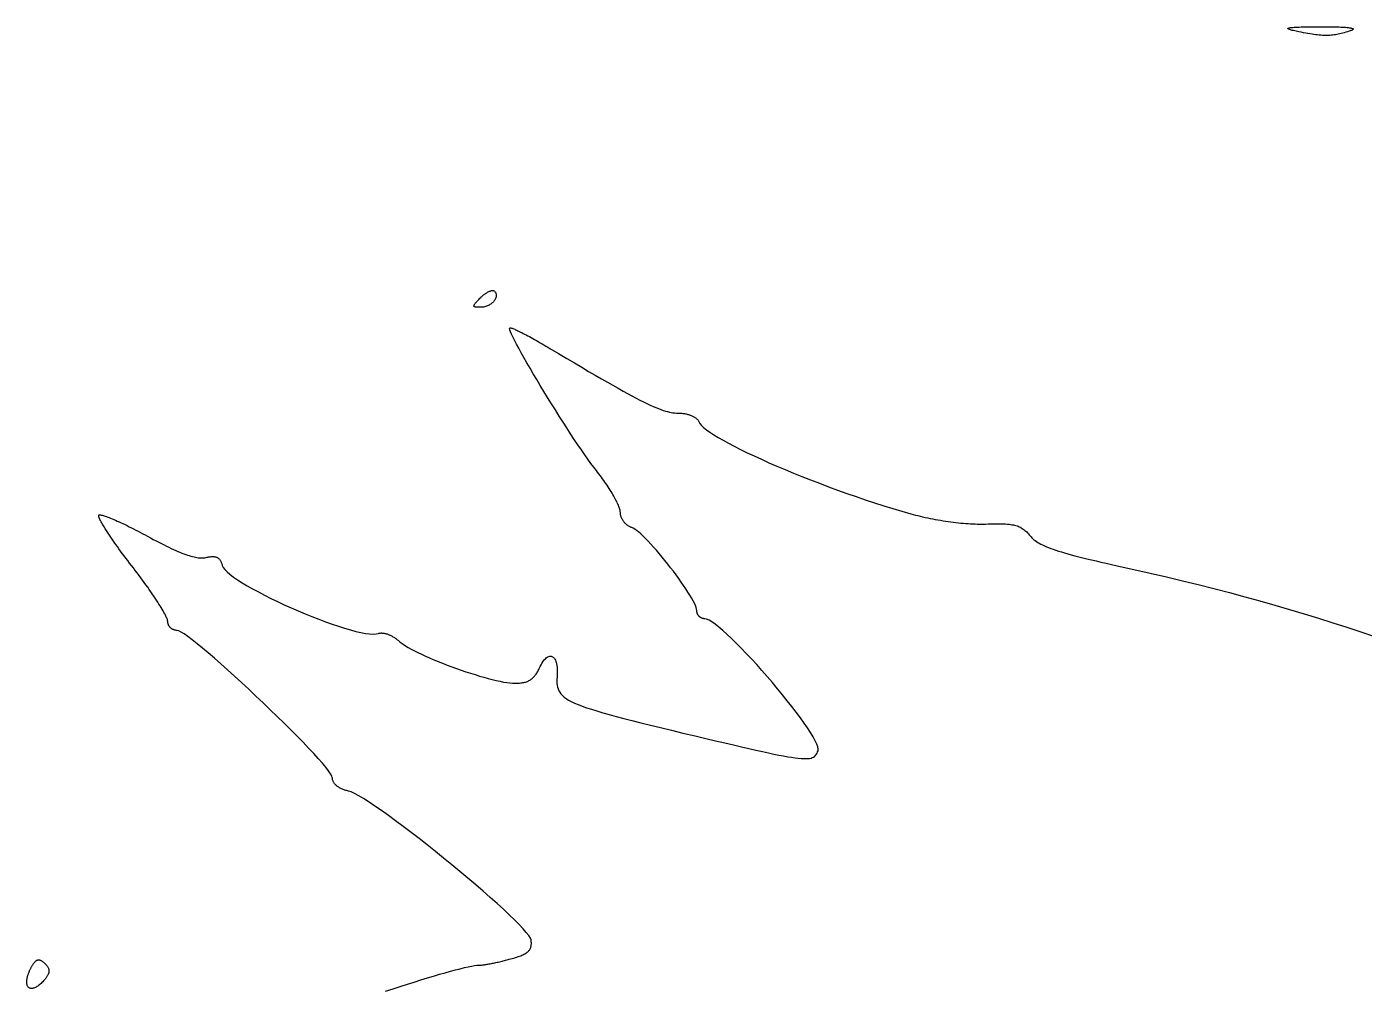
# Model space of a CAD drawing. Extents: x 61.4 to 117, y 125.4 to 225.4.
# Drawn here: x 73.2 to 89.87, y 213.35 to 225.37 of the extents above; entities that cross this region are included whole.
import ezdxf

# ---------------------------------------------------------------- set-up
doc = ezdxf.new("R2010")
doc.units = 0
doc.layers.add('LAYER_1', color=7, linetype='CONTINUOUS')

msp = doc.modelspace()

# ---------------------------------------------------------------- linework, layer by layer
at = {"layer": 'LAYER_1', "color": 7}
for points in [[(89.019, 225.314), (89.001, 225.317), (88.984, 225.321), (88.969, 225.325), (88.956, 225.328), (88.945, 225.331), (88.935, 225.335), (88.927, 225.338), (88.921, 225.34), (88.917, 225.343), (88.914, 225.345), (88.913, 225.348), (88.914, 225.35), (88.917, 225.352), (88.922, 225.354), (88.929, 225.356), (88.938, 225.357), (88.948, 225.359), (88.961, 225.36), (88.976, 225.362), (88.992, 225.363), (89.011, 225.364), (89.032, 225.365), (89.054, 225.366), (89.079, 225.367), (89.106, 225.367), (89.135, 225.368), (89.166, 225.369), (89.199, 225.369), (89.235, 225.369), (89.272, 225.37), (89.312, 225.37)], [(89.312, 225.37), (89.348, 225.37), (89.382, 225.37), (89.414, 225.37), (89.445, 225.37), (89.474, 225.369), (89.501, 225.369), (89.527, 225.368), (89.552, 225.367), (89.574, 225.366), (89.595, 225.365), (89.615, 225.364), (89.633, 225.363), (89.649, 225.361), (89.664, 225.36), (89.677, 225.358), (89.689, 225.356), (89.699, 225.355), (89.708, 225.352), (89.715, 225.35), (89.72, 225.348), (89.724, 225.346), (89.726, 225.343), (89.727, 225.34), (89.726, 225.337), (89.724, 225.334), (89.72, 225.331), (89.715, 225.328), (89.708, 225.325), (89.7, 225.321), (89.69, 225.317), (89.679, 225.314)], [(89.679, 225.314), (89.658, 225.307), (89.637, 225.301), (89.617, 225.295), (89.598, 225.29), (89.58, 225.285), (89.561, 225.281), (89.543, 225.277), (89.525, 225.273), (89.508, 225.27), (89.49, 225.267), (89.472, 225.265), (89.455, 225.263), (89.437, 225.262), (89.419, 225.261), (89.401, 225.261), (89.383, 225.261), (89.364, 225.261), (89.344, 225.262), (89.325, 225.263), (89.304, 225.265), (89.283, 225.267), (89.261, 225.27), (89.238, 225.273), (89.215, 225.277), (89.19, 225.281), (89.165, 225.285), (89.138, 225.29), (89.11, 225.295), (89.081, 225.301), (89.051, 225.307), (89.019, 225.314)], [(79.025, 222.072), (79.032, 222.065), (79.037, 222.058), (79.041, 222.05), (79.044, 222.042), (79.047, 222.034), (79.048, 222.025), (79.048, 222.017), (79.047, 222.008), (79.046, 222), (79.043, 221.991), (79.04, 221.982), (79.036, 221.974), (79.031, 221.965), (79.026, 221.957), (79.02, 221.948), (79.013, 221.94), (79.005, 221.933), (78.997, 221.925), (78.989, 221.918), (78.98, 221.911), (78.97, 221.905), (78.96, 221.899), (78.949, 221.893), (78.938, 221.888), (78.927, 221.884), (78.915, 221.88), (78.903, 221.877), (78.891, 221.874), (78.879, 221.872), (78.866, 221.871), (78.853, 221.871)], [(78.856, 221.994), (78.862, 222.001), (78.869, 222.007), (78.876, 222.013), (78.882, 222.019), (78.889, 222.025), (78.896, 222.03), (78.902, 222.035), (78.909, 222.04), (78.916, 222.045), (78.922, 222.049), (78.929, 222.053), (78.935, 222.057), (78.941, 222.061), (78.948, 222.064), (78.954, 222.067), (78.96, 222.07), (78.965, 222.072), (78.971, 222.074), (78.977, 222.076), (78.982, 222.078), (78.987, 222.079), (78.992, 222.08), (78.997, 222.08), (79.001, 222.081), (79.005, 222.08), (79.009, 222.08), (79.013, 222.079), (79.017, 222.078), (79.02, 222.077), (79.023, 222.075), (79.025, 222.072)], [(78.853, 221.871), (78.843, 221.871), (78.833, 221.871), (78.824, 221.871), (78.815, 221.871), (78.808, 221.872), (78.801, 221.872), (78.795, 221.873), (78.789, 221.874), (78.784, 221.875), (78.78, 221.877), (78.777, 221.878), (78.774, 221.88), (78.772, 221.883), (78.77, 221.885), (78.77, 221.888), (78.77, 221.891), (78.771, 221.895), (78.772, 221.899), (78.774, 221.903), (78.777, 221.908), (78.781, 221.913), (78.785, 221.919), (78.79, 221.925), (78.796, 221.932), (78.802, 221.939), (78.809, 221.947), (78.817, 221.955), (78.825, 221.964), (78.835, 221.974), (78.845, 221.984), (78.855, 221.994)], [(78.855, 221.994), (78.856, 221.994)], [(80.296, 219.835), (80.264, 219.877), (80.229, 219.924), (80.191, 219.976), (80.151, 220.033), (80.11, 220.093), (80.066, 220.157), (80.021, 220.224), (79.975, 220.294), (79.928, 220.366), (79.881, 220.44), (79.833, 220.515), (79.785, 220.591), (79.737, 220.668), (79.689, 220.745), (79.643, 220.821), (79.597, 220.896), (79.553, 220.97), (79.51, 221.042), (79.469, 221.112), (79.43, 221.179), (79.393, 221.243), (79.359, 221.304), (79.328, 221.36), (79.3, 221.412), (79.275, 221.46), (79.255, 221.501), (79.238, 221.537), (79.225, 221.567), (79.217, 221.59), (79.214, 221.606), (79.216, 221.615)], [(79.216, 221.615), (79.218, 221.616), (79.221, 221.616), (79.226, 221.615), (79.232, 221.614), (79.239, 221.612), (79.247, 221.609), (79.256, 221.606), (79.267, 221.602), (79.278, 221.597), (79.29, 221.591), (79.304, 221.585), (79.318, 221.579), (79.333, 221.571), (79.349, 221.563), (79.366, 221.555), (79.383, 221.546), (79.402, 221.537), (79.421, 221.527), (79.441, 221.516), (79.461, 221.505), (79.482, 221.494), (79.503, 221.482), (79.526, 221.469), (79.548, 221.457), (79.571, 221.444), (79.595, 221.43), (79.619, 221.417), (79.643, 221.402), (79.668, 221.388), (79.692, 221.373), (79.718, 221.358)], [(79.718, 221.358), (79.824, 221.295), (79.926, 221.234), (80.022, 221.177), (80.113, 221.123), (80.2, 221.072), (80.282, 221.024), (80.359, 220.979), (80.433, 220.937), (80.502, 220.898), (80.567, 220.861), (80.628, 220.826), (80.686, 220.795), (80.74, 220.765), (80.791, 220.738), (80.839, 220.713), (80.884, 220.691), (80.926, 220.67), (80.966, 220.651), (81.003, 220.635), (81.037, 220.62), (81.07, 220.607), (81.1, 220.595), (81.129, 220.585), (81.156, 220.577), (81.182, 220.57), (81.206, 220.564), (81.229, 220.559), (81.251, 220.556), (81.272, 220.554), (81.293, 220.552), (81.313, 220.552)], [(81.313, 220.552), (81.325, 220.552), (81.337, 220.551), (81.349, 220.551), (81.36, 220.55), (81.372, 220.548), (81.383, 220.547), (81.394, 220.545), (81.405, 220.543), (81.416, 220.541), (81.427, 220.538), (81.437, 220.536), (81.447, 220.533), (81.457, 220.53), (81.467, 220.526), (81.476, 220.523), (81.485, 220.519), (81.494, 220.515), (81.502, 220.511), (81.51, 220.507), (81.518, 220.502), (81.525, 220.498), (81.532, 220.493), (81.538, 220.488), (81.544, 220.483), (81.55, 220.478), (81.555, 220.473), (81.559, 220.467), (81.563, 220.462), (81.567, 220.456), (81.57, 220.45), (81.573, 220.445)], [(81.573, 220.445), (81.585, 220.423), (81.605, 220.399), (81.632, 220.373), (81.667, 220.345), (81.709, 220.314), (81.758, 220.282), (81.813, 220.248), (81.875, 220.213), (81.942, 220.176), (82.014, 220.138), (82.092, 220.099), (82.174, 220.058), (82.261, 220.017), (82.352, 219.976), (82.447, 219.933), (82.545, 219.891), (82.647, 219.848), (82.751, 219.804), (82.858, 219.761), (82.966, 219.718), (83.077, 219.676), (83.189, 219.633), (83.303, 219.592), (83.417, 219.551), (83.532, 219.51), (83.647, 219.471), (83.762, 219.433), (83.877, 219.397), (83.99, 219.361), (84.103, 219.328), (84.214, 219.296)], [(80.595, 219.314), (80.594, 219.322), (80.593, 219.331), (80.591, 219.341), (80.588, 219.352), (80.585, 219.363), (80.581, 219.376), (80.575, 219.389), (80.57, 219.403), (80.563, 219.417), (80.556, 219.433), (80.549, 219.448), (80.54, 219.465), (80.532, 219.482), (80.522, 219.499), (80.512, 219.517), (80.502, 219.535), (80.491, 219.554), (80.479, 219.573), (80.467, 219.592), (80.455, 219.612), (80.442, 219.632), (80.429, 219.652), (80.416, 219.672), (80.402, 219.692), (80.387, 219.713), (80.373, 219.733), (80.358, 219.754), (80.343, 219.774), (80.327, 219.795), (80.312, 219.815), (80.296, 219.835)], [(74.503, 218.651), (74.479, 218.682), (74.455, 218.713), (74.432, 218.743), (74.41, 218.773), (74.388, 218.802), (74.367, 218.831), (74.346, 218.86), (74.326, 218.888), (74.306, 218.915), (74.287, 218.942), (74.269, 218.968), (74.252, 218.993), (74.235, 219.018), (74.219, 219.042), (74.204, 219.065), (74.19, 219.087), (74.176, 219.108), (74.164, 219.128), (74.152, 219.147), (74.142, 219.165), (74.132, 219.182), (74.123, 219.197), (74.116, 219.212), (74.109, 219.225), (74.104, 219.237), (74.1, 219.247), (74.097, 219.257), (74.095, 219.264), (74.094, 219.271), (74.094, 219.275), (74.096, 219.279)], [(74.096, 219.279), (74.099, 219.281), (74.104, 219.282), (74.11, 219.282), (74.118, 219.281), (74.126, 219.28), (74.137, 219.278), (74.148, 219.275), (74.161, 219.271), (74.175, 219.266), (74.19, 219.261), (74.206, 219.255), (74.224, 219.248), (74.242, 219.241), (74.262, 219.233), (74.282, 219.225), (74.303, 219.215), (74.325, 219.206), (74.348, 219.195), (74.372, 219.184), (74.396, 219.173), (74.422, 219.161), (74.447, 219.148), (74.474, 219.135), (74.501, 219.122), (74.528, 219.108), (74.556, 219.093), (74.585, 219.079), (74.613, 219.064), (74.642, 219.048), (74.672, 219.032), (74.702, 219.016)], [(80.738, 219.124), (80.731, 219.127), (80.723, 219.13), (80.716, 219.133), (80.708, 219.137), (80.701, 219.141), (80.694, 219.145), (80.687, 219.15), (80.681, 219.155), (80.674, 219.16), (80.668, 219.165), (80.662, 219.171), (80.656, 219.177), (80.65, 219.183), (80.645, 219.189), (80.639, 219.195), (80.634, 219.202), (80.63, 219.209), (80.625, 219.216), (80.621, 219.223), (80.617, 219.23), (80.613, 219.237), (80.61, 219.245), (80.607, 219.252), (80.604, 219.26), (80.602, 219.267), (80.6, 219.275), (80.598, 219.283), (80.597, 219.29), (80.596, 219.298), (80.595, 219.306), (80.595, 219.314)], [(84.214, 219.296), (84.243, 219.288), (84.272, 219.28), (84.302, 219.273), (84.332, 219.265), (84.362, 219.258), (84.393, 219.251), (84.425, 219.245), (84.456, 219.238), (84.488, 219.232), (84.52, 219.226), (84.552, 219.22), (84.584, 219.215), (84.617, 219.21), (84.649, 219.205), (84.681, 219.2), (84.713, 219.196), (84.745, 219.192), (84.777, 219.188), (84.808, 219.184), (84.839, 219.181), (84.87, 219.178), (84.9, 219.176), (84.93, 219.173), (84.959, 219.172), (84.988, 219.17), (85.016, 219.169), (85.043, 219.168), (85.07, 219.168), (85.096, 219.167), (85.121, 219.168), (85.145, 219.168)], [(81.547, 218.09), (81.545, 218.108), (81.539, 218.129), (81.53, 218.153), (81.517, 218.181), (81.501, 218.212), (81.483, 218.246), (81.461, 218.282), (81.437, 218.32), (81.411, 218.361), (81.383, 218.402), (81.354, 218.445), (81.322, 218.489), (81.29, 218.534), (81.256, 218.579), (81.221, 218.624), (81.186, 218.669), (81.15, 218.714), (81.115, 218.757), (81.079, 218.8), (81.044, 218.841), (81.009, 218.881), (80.974, 218.919), (80.941, 218.954), (80.909, 218.988), (80.879, 219.018), (80.85, 219.045), (80.823, 219.069), (80.798, 219.089), (80.775, 219.105), (80.755, 219.117), (80.738, 219.124)], [(85.145, 219.168), (85.179, 219.17), (85.212, 219.17), (85.243, 219.171), (85.272, 219.172), (85.3, 219.172), (85.326, 219.171), (85.351, 219.171), (85.375, 219.17), (85.397, 219.169), (85.418, 219.167), (85.439, 219.165), (85.458, 219.163), (85.476, 219.16), (85.493, 219.157), (85.509, 219.153), (85.525, 219.149), (85.54, 219.145), (85.554, 219.14), (85.567, 219.134), (85.58, 219.128), (85.592, 219.121), (85.604, 219.114), (85.616, 219.106), (85.627, 219.098), (85.638, 219.089), (85.649, 219.079), (85.66, 219.069), (85.67, 219.058), (85.681, 219.046), (85.691, 219.034), (85.702, 219.021)], [(74.702, 219.016), (74.738, 218.996), (74.774, 218.977), (74.809, 218.958), (74.843, 218.941), (74.876, 218.924), (74.908, 218.908), (74.939, 218.892), (74.969, 218.878), (74.998, 218.864), (75.027, 218.851), (75.054, 218.839), (75.081, 218.827), (75.106, 218.817), (75.131, 218.807), (75.155, 218.797), (75.178, 218.789), (75.201, 218.781), (75.222, 218.774), (75.243, 218.768), (75.262, 218.763), (75.282, 218.758), (75.3, 218.754), (75.317, 218.751), (75.334, 218.748), (75.35, 218.746), (75.365, 218.745), (75.379, 218.745), (75.393, 218.745), (75.406, 218.746), (75.418, 218.748), (75.429, 218.75)], [(85.702, 219.021), (85.713, 219.008), (85.724, 218.997), (85.736, 218.985), (85.75, 218.973), (85.764, 218.962), (85.78, 218.951), (85.797, 218.94), (85.816, 218.929), (85.836, 218.918), (85.857, 218.907), (85.88, 218.897), (85.905, 218.886), (85.931, 218.875), (85.959, 218.864), (85.989, 218.854), (86.022, 218.843), (86.056, 218.831), (86.092, 218.82), (86.13, 218.809), (86.171, 218.797), (86.214, 218.785), (86.259, 218.773), (86.307, 218.761), (86.357, 218.748), (86.41, 218.735), (86.465, 218.722), (86.524, 218.708), (86.585, 218.694), (86.649, 218.68), (86.716, 218.665), (86.786, 218.649)], [(75.429, 218.75), (75.441, 218.753), (75.453, 218.756), (75.464, 218.758), (75.474, 218.759), (75.484, 218.761), (75.494, 218.762), (75.503, 218.763), (75.512, 218.763), (75.521, 218.763), (75.529, 218.762), (75.537, 218.761), (75.544, 218.76), (75.551, 218.758), (75.558, 218.756), (75.565, 218.753), (75.571, 218.75), (75.577, 218.747), (75.582, 218.743), (75.588, 218.739), (75.593, 218.734), (75.598, 218.729), (75.602, 218.723), (75.606, 218.717), (75.611, 218.711), (75.614, 218.704), (75.618, 218.696), (75.621, 218.688), (75.625, 218.68), (75.628, 218.671), (75.631, 218.662), (75.633, 218.652)], [(74.954, 217.955), (74.953, 217.962), (74.952, 217.97), (74.949, 217.98), (74.944, 217.991), (74.939, 218.004), (74.932, 218.018), (74.925, 218.033), (74.916, 218.049), (74.907, 218.067), (74.896, 218.085), (74.884, 218.105), (74.872, 218.126), (74.859, 218.148), (74.844, 218.171), (74.829, 218.194), (74.813, 218.219), (74.797, 218.244), (74.78, 218.27), (74.761, 218.296), (74.743, 218.324), (74.723, 218.351), (74.704, 218.38), (74.683, 218.409), (74.662, 218.438), (74.641, 218.468), (74.619, 218.498), (74.596, 218.528), (74.573, 218.558), (74.55, 218.589), (74.526, 218.62), (74.503, 218.651)], [(75.633, 218.652), (75.644, 218.628), (75.664, 218.601), (75.693, 218.572), (75.729, 218.541), (75.773, 218.507), (75.824, 218.472), (75.881, 218.436), (75.944, 218.398), (76.012, 218.36), (76.084, 218.321), (76.16, 218.281), (76.24, 218.241), (76.322, 218.202), (76.406, 218.162), (76.492, 218.124), (76.578, 218.086), (76.665, 218.049), (76.751, 218.014), (76.837, 217.981), (76.921, 217.949), (77.003, 217.92), (77.083, 217.893), (77.159, 217.869), (77.231, 217.847), (77.299, 217.829), (77.362, 217.815), (77.419, 217.804), (77.47, 217.797), (77.514, 217.795), (77.55, 217.797), (77.579, 217.804)], [(86.786, 218.649), (86.993, 218.603), (87.198, 218.557), (87.4, 218.51), (87.6, 218.461), (87.797, 218.413), (87.993, 218.363), (88.185, 218.313), (88.376, 218.262), (88.564, 218.21), (88.75, 218.157), (88.934, 218.103), (89.116, 218.049), (89.296, 217.994), (89.474, 217.938), (89.65, 217.881), (89.823, 217.823), (89.995, 217.764)], [(81.646, 217.988), (81.641, 217.988), (81.636, 217.988), (81.63, 217.989), (81.625, 217.99), (81.621, 217.991), (81.616, 217.993), (81.611, 217.994), (81.606, 217.996), (81.602, 217.999), (81.598, 218.001), (81.593, 218.004), (81.589, 218.006), (81.585, 218.01), (81.582, 218.013), (81.578, 218.016), (81.574, 218.02), (81.571, 218.024), (81.568, 218.028), (81.565, 218.032), (81.562, 218.036), (81.56, 218.04), (81.558, 218.045), (81.555, 218.049), (81.554, 218.054), (81.552, 218.059), (81.551, 218.064), (81.549, 218.069), (81.548, 218.074), (81.548, 218.08), (81.547, 218.085), (81.547, 218.09)], [(75.07, 217.841), (75.064, 217.841), (75.058, 217.842), (75.052, 217.843), (75.046, 217.844), (75.04, 217.845), (75.035, 217.847), (75.029, 217.849), (75.024, 217.851), (75.018, 217.853), (75.013, 217.856), (75.008, 217.859), (75.004, 217.862), (74.999, 217.865), (74.994, 217.869), (74.99, 217.873), (74.986, 217.877), (74.982, 217.881), (74.979, 217.885), (74.975, 217.89), (74.972, 217.894), (74.969, 217.899), (74.966, 217.904), (74.964, 217.909), (74.962, 217.915), (74.96, 217.92), (74.958, 217.926), (74.957, 217.931), (74.956, 217.937), (74.955, 217.943), (74.954, 217.949), (74.954, 217.955)], [(83.059, 216.34), (83.062, 216.361), (83.056, 216.389), (83.043, 216.425), (83.024, 216.466), (82.997, 216.514), (82.965, 216.567), (82.928, 216.625), (82.886, 216.686), (82.839, 216.752), (82.788, 216.821), (82.733, 216.892), (82.676, 216.965), (82.616, 217.04), (82.554, 217.115), (82.49, 217.191), (82.425, 217.267), (82.36, 217.341), (82.294, 217.415), (82.229, 217.486), (82.165, 217.555), (82.101, 217.621), (82.04, 217.683), (81.981, 217.741), (81.924, 217.794), (81.871, 217.842), (81.822, 217.884), (81.776, 217.92), (81.735, 217.949), (81.7, 217.97), (81.67, 217.983), (81.646, 217.988)], [(77.005, 216.006), (77, 216.026), (76.984, 216.054), (76.958, 216.09), (76.924, 216.135), (76.881, 216.186), (76.83, 216.243), (76.773, 216.307), (76.709, 216.375), (76.64, 216.447), (76.565, 216.524), (76.487, 216.603), (76.404, 216.685), (76.319, 216.768), (76.232, 216.853), (76.143, 216.938), (76.053, 217.023), (75.963, 217.108), (75.874, 217.191), (75.786, 217.271), (75.7, 217.349), (75.616, 217.424), (75.535, 217.495), (75.459, 217.56), (75.387, 217.621), (75.32, 217.676), (75.26, 217.723), (75.206, 217.764), (75.159, 217.797), (75.121, 217.821), (75.091, 217.836), (75.07, 217.841)], [(77.579, 217.804), (77.585, 217.806), (77.591, 217.807), (77.598, 217.809), (77.605, 217.809), (77.612, 217.81), (77.619, 217.81), (77.627, 217.809), (77.635, 217.809), (77.643, 217.808), (77.652, 217.806), (77.66, 217.804), (77.669, 217.802), (77.678, 217.8), (77.687, 217.797), (77.696, 217.794), (77.705, 217.79), (77.714, 217.786), (77.724, 217.782), (77.733, 217.778), (77.742, 217.773), (77.752, 217.768), (77.761, 217.763), (77.77, 217.758), (77.78, 217.752), (77.789, 217.746), (77.798, 217.74), (77.807, 217.733), (77.815, 217.726), (77.824, 217.719), (77.833, 217.712), (77.841, 217.705)], [(77.841, 217.705), (77.862, 217.687), (77.887, 217.669), (77.917, 217.65), (77.95, 217.629), (77.987, 217.609), (78.028, 217.587), (78.071, 217.566), (78.117, 217.544), (78.166, 217.521), (78.217, 217.499), (78.27, 217.476), (78.324, 217.454), (78.38, 217.432), (78.437, 217.41), (78.495, 217.388), (78.553, 217.367), (78.611, 217.347), (78.669, 217.327), (78.727, 217.308), (78.784, 217.29), (78.84, 217.273), (78.894, 217.257), (78.948, 217.243), (78.999, 217.229), (79.048, 217.217), (79.095, 217.207), (79.139, 217.198), (79.18, 217.191), (79.218, 217.186), (79.252, 217.183), (79.282, 217.182)], [(79.282, 217.182), (79.297, 217.182), (79.312, 217.183), (79.327, 217.183), (79.34, 217.184), (79.354, 217.186), (79.367, 217.188), (79.379, 217.19), (79.391, 217.192), (79.403, 217.195), (79.414, 217.198), (79.425, 217.202), (79.436, 217.206), (79.446, 217.21), (79.456, 217.215), (79.465, 217.22), (79.474, 217.226), (79.483, 217.232), (79.492, 217.238), (79.5, 217.245), (79.508, 217.253), (79.516, 217.261), (79.523, 217.269), (79.531, 217.278), (79.538, 217.287), (79.545, 217.297), (79.552, 217.307), (79.558, 217.318), (79.565, 217.33), (79.571, 217.342), (79.577, 217.354), (79.583, 217.367)], [(79.583, 217.367), (79.594, 217.39), (79.606, 217.411), (79.617, 217.43), (79.628, 217.448), (79.639, 217.463), (79.65, 217.477), (79.661, 217.489), (79.672, 217.498), (79.683, 217.507), (79.693, 217.513), (79.704, 217.517), (79.714, 217.52), (79.723, 217.521), (79.733, 217.521), (79.742, 217.518), (79.751, 217.514), (79.759, 217.508), (79.766, 217.501), (79.774, 217.492), (79.78, 217.481), (79.786, 217.469), (79.792, 217.455), (79.797, 217.44), (79.801, 217.423), (79.804, 217.404), (79.806, 217.384), (79.808, 217.363), (79.809, 217.34), (79.809, 217.315), (79.808, 217.29), (79.807, 217.262)], [(79.807, 217.262), (79.805, 217.234), (79.804, 217.207), (79.805, 217.181), (79.807, 217.157), (79.811, 217.134), (79.818, 217.112), (79.827, 217.09), (79.839, 217.07), (79.854, 217.05), (79.872, 217.03), (79.894, 217.011), (79.92, 216.992), (79.95, 216.973), (79.984, 216.955), (80.024, 216.936), (80.068, 216.917), (80.118, 216.898), (80.173, 216.878), (80.234, 216.858), (80.301, 216.837), (80.375, 216.815), (80.456, 216.792), (80.543, 216.768), (80.638, 216.743), (80.74, 216.717), (80.85, 216.689), (80.969, 216.66), (81.095, 216.629), (81.231, 216.596), (81.375, 216.562), (81.528, 216.525)], [(81.528, 216.525), (81.659, 216.494), (81.782, 216.465), (81.897, 216.438), (82.004, 216.413), (82.105, 216.389), (82.198, 216.368), (82.285, 216.348), (82.366, 216.33), (82.44, 216.314), (82.509, 216.3), (82.572, 216.287), (82.63, 216.276), (82.682, 216.267), (82.73, 216.259), (82.773, 216.253), (82.812, 216.248), (82.847, 216.245), (82.879, 216.243), (82.906, 216.243), (82.931, 216.244), (82.952, 216.246), (82.971, 216.25), (82.987, 216.255), (83.001, 216.262), (83.013, 216.27), (83.023, 216.279), (83.032, 216.289), (83.04, 216.3), (83.047, 216.312), (83.053, 216.326), (83.059, 216.34)], [(77.207, 215.838), (77.195, 215.841), (77.183, 215.844), (77.172, 215.847), (77.161, 215.85), (77.151, 215.854), (77.14, 215.858), (77.13, 215.862), (77.121, 215.866), (77.111, 215.87), (77.102, 215.875), (77.094, 215.88), (77.086, 215.885), (77.078, 215.89), (77.07, 215.895), (77.063, 215.901), (77.056, 215.906), (77.05, 215.912), (77.044, 215.918), (77.038, 215.924), (77.033, 215.93), (77.028, 215.937), (77.024, 215.943), (77.02, 215.95), (77.017, 215.956), (77.014, 215.963), (77.011, 215.97), (77.009, 215.977), (77.007, 215.984), (77.006, 215.991), (77.006, 215.999), (77.005, 216.006)], [(79.482, 213.982), (79.474, 214.005), (79.454, 214.037), (79.423, 214.076), (79.383, 214.122), (79.333, 214.175), (79.275, 214.233), (79.21, 214.296), (79.137, 214.364), (79.058, 214.436), (78.974, 214.512), (78.885, 214.59), (78.792, 214.67), (78.695, 214.752), (78.596, 214.836), (78.495, 214.919), (78.392, 215.003), (78.29, 215.085), (78.187, 215.167), (78.086, 215.246), (77.986, 215.323), (77.888, 215.397), (77.794, 215.468), (77.704, 215.534), (77.618, 215.595), (77.537, 215.651), (77.463, 215.7), (77.395, 215.744), (77.335, 215.78), (77.283, 215.808), (77.24, 215.827), (77.207, 215.838)], [(79.226, 213.744), (79.247, 213.75), (79.268, 213.756), (79.287, 213.762), (79.305, 213.768), (79.322, 213.774), (79.338, 213.779), (79.354, 213.785), (79.368, 213.791), (79.381, 213.797), (79.393, 213.803), (79.405, 213.809), (79.416, 213.815), (79.425, 213.821), (79.434, 213.828), (79.442, 213.834), (79.45, 213.841), (79.456, 213.848), (79.462, 213.855), (79.467, 213.863), (79.472, 213.871), (79.476, 213.879), (79.479, 213.887), (79.481, 213.896), (79.483, 213.905), (79.485, 213.915), (79.485, 213.925), (79.486, 213.935), (79.486, 213.946), (79.485, 213.958), (79.484, 213.969), (79.482, 213.982)], [(73.267, 213.665), (73.272, 213.673), (73.277, 213.681), (73.282, 213.688), (73.287, 213.694), (73.292, 213.7), (73.297, 213.706), (73.301, 213.711), (73.306, 213.715), (73.31, 213.719), (73.315, 213.723), (73.32, 213.726), (73.324, 213.728), (73.329, 213.73), (73.333, 213.732), (73.338, 213.733), (73.342, 213.734), (73.347, 213.734), (73.352, 213.733), (73.357, 213.733), (73.362, 213.731), (73.367, 213.73), (73.372, 213.727), (73.377, 213.725), (73.382, 213.722), (73.388, 213.718), (73.393, 213.714), (73.399, 213.709), (73.405, 213.704), (73.411, 213.699), (73.418, 213.693), (73.424, 213.687)], [(78.83, 213.666), (78.837, 213.666), (78.844, 213.667), (78.852, 213.667), (78.86, 213.668), (78.87, 213.669), (78.879, 213.67), (78.889, 213.671), (78.9, 213.673), (78.911, 213.674), (78.923, 213.676), (78.935, 213.678), (78.948, 213.68), (78.961, 213.683), (78.974, 213.685), (78.988, 213.688), (79.001, 213.691), (79.016, 213.693), (79.03, 213.696), (79.045, 213.7), (79.059, 213.703), (79.074, 213.706), (79.089, 213.71), (79.104, 213.713), (79.12, 213.717), (79.135, 213.72), (79.15, 213.724), (79.165, 213.728), (79.181, 213.732), (79.196, 213.736), (79.211, 213.74), (79.226, 213.744)], [(73.197, 213.464), (73.197, 213.469), (73.197, 213.475), (73.198, 213.48), (73.199, 213.486), (73.2, 213.492), (73.201, 213.498), (73.202, 213.504), (73.203, 213.51), (73.205, 213.517), (73.206, 213.523), (73.208, 213.53), (73.21, 213.537), (73.212, 213.544), (73.214, 213.551), (73.217, 213.558), (73.219, 213.565), (73.222, 213.572), (73.225, 213.579), (73.227, 213.586), (73.23, 213.593), (73.233, 213.6), (73.236, 213.607), (73.239, 213.614), (73.243, 213.621), (73.246, 213.627), (73.249, 213.634), (73.253, 213.641), (73.256, 213.647), (73.26, 213.653), (73.263, 213.659), (73.267, 213.665)], [(73.424, 213.687), (73.43, 213.68), (73.436, 213.674), (73.442, 213.667), (73.447, 213.661), (73.452, 213.655), (73.456, 213.649), (73.46, 213.643), (73.463, 213.637), (73.466, 213.631), (73.468, 213.626), (73.47, 213.62), (73.472, 213.614), (73.473, 213.608), (73.474, 213.602), (73.474, 213.596), (73.474, 213.591), (73.473, 213.585), (73.472, 213.578), (73.471, 213.572), (73.469, 213.566), (73.466, 213.56), (73.464, 213.553), (73.46, 213.546), (73.457, 213.539), (73.452, 213.532), (73.448, 213.525), (73.443, 213.518), (73.437, 213.51), (73.431, 213.502), (73.425, 213.494), (73.418, 213.486)], [(77.67, 213.342), (77.762, 213.372), (77.852, 213.402), (77.941, 213.43), (78.027, 213.457), (78.11, 213.483), (78.191, 213.508), (78.268, 213.531), (78.342, 213.553), (78.412, 213.573), (78.479, 213.592), (78.541, 213.608), (78.598, 213.623), (78.651, 213.636), (78.698, 213.646), (78.74, 213.655), (78.776, 213.661), (78.806, 213.665), (78.83, 213.666)], [(73.418, 213.486), (73.407, 213.473), (73.396, 213.461), (73.385, 213.45), (73.375, 213.439), (73.364, 213.43), (73.354, 213.421), (73.343, 213.413), (73.333, 213.405), (73.323, 213.399), (73.313, 213.393), (73.304, 213.389), (73.295, 213.385), (73.286, 213.381), (73.277, 213.379), (73.269, 213.377), (73.261, 213.377), (73.253, 213.377), (73.246, 213.377), (73.239, 213.379), (73.232, 213.382), (73.226, 213.385), (73.221, 213.389), (73.216, 213.394), (73.212, 213.4), (73.208, 213.407), (73.204, 213.414), (73.202, 213.423), (73.199, 213.432), (73.198, 213.442), (73.197, 213.453), (73.197, 213.464)]]:
    msp.add_lwpolyline(points, dxfattribs=at)
for points in [[(89.019, 225.314)], [(73.197, 213.464)]]:
    msp.add_lwpolyline(points, close=True, dxfattribs=at)

doc.saveas('drawing.dxf')
